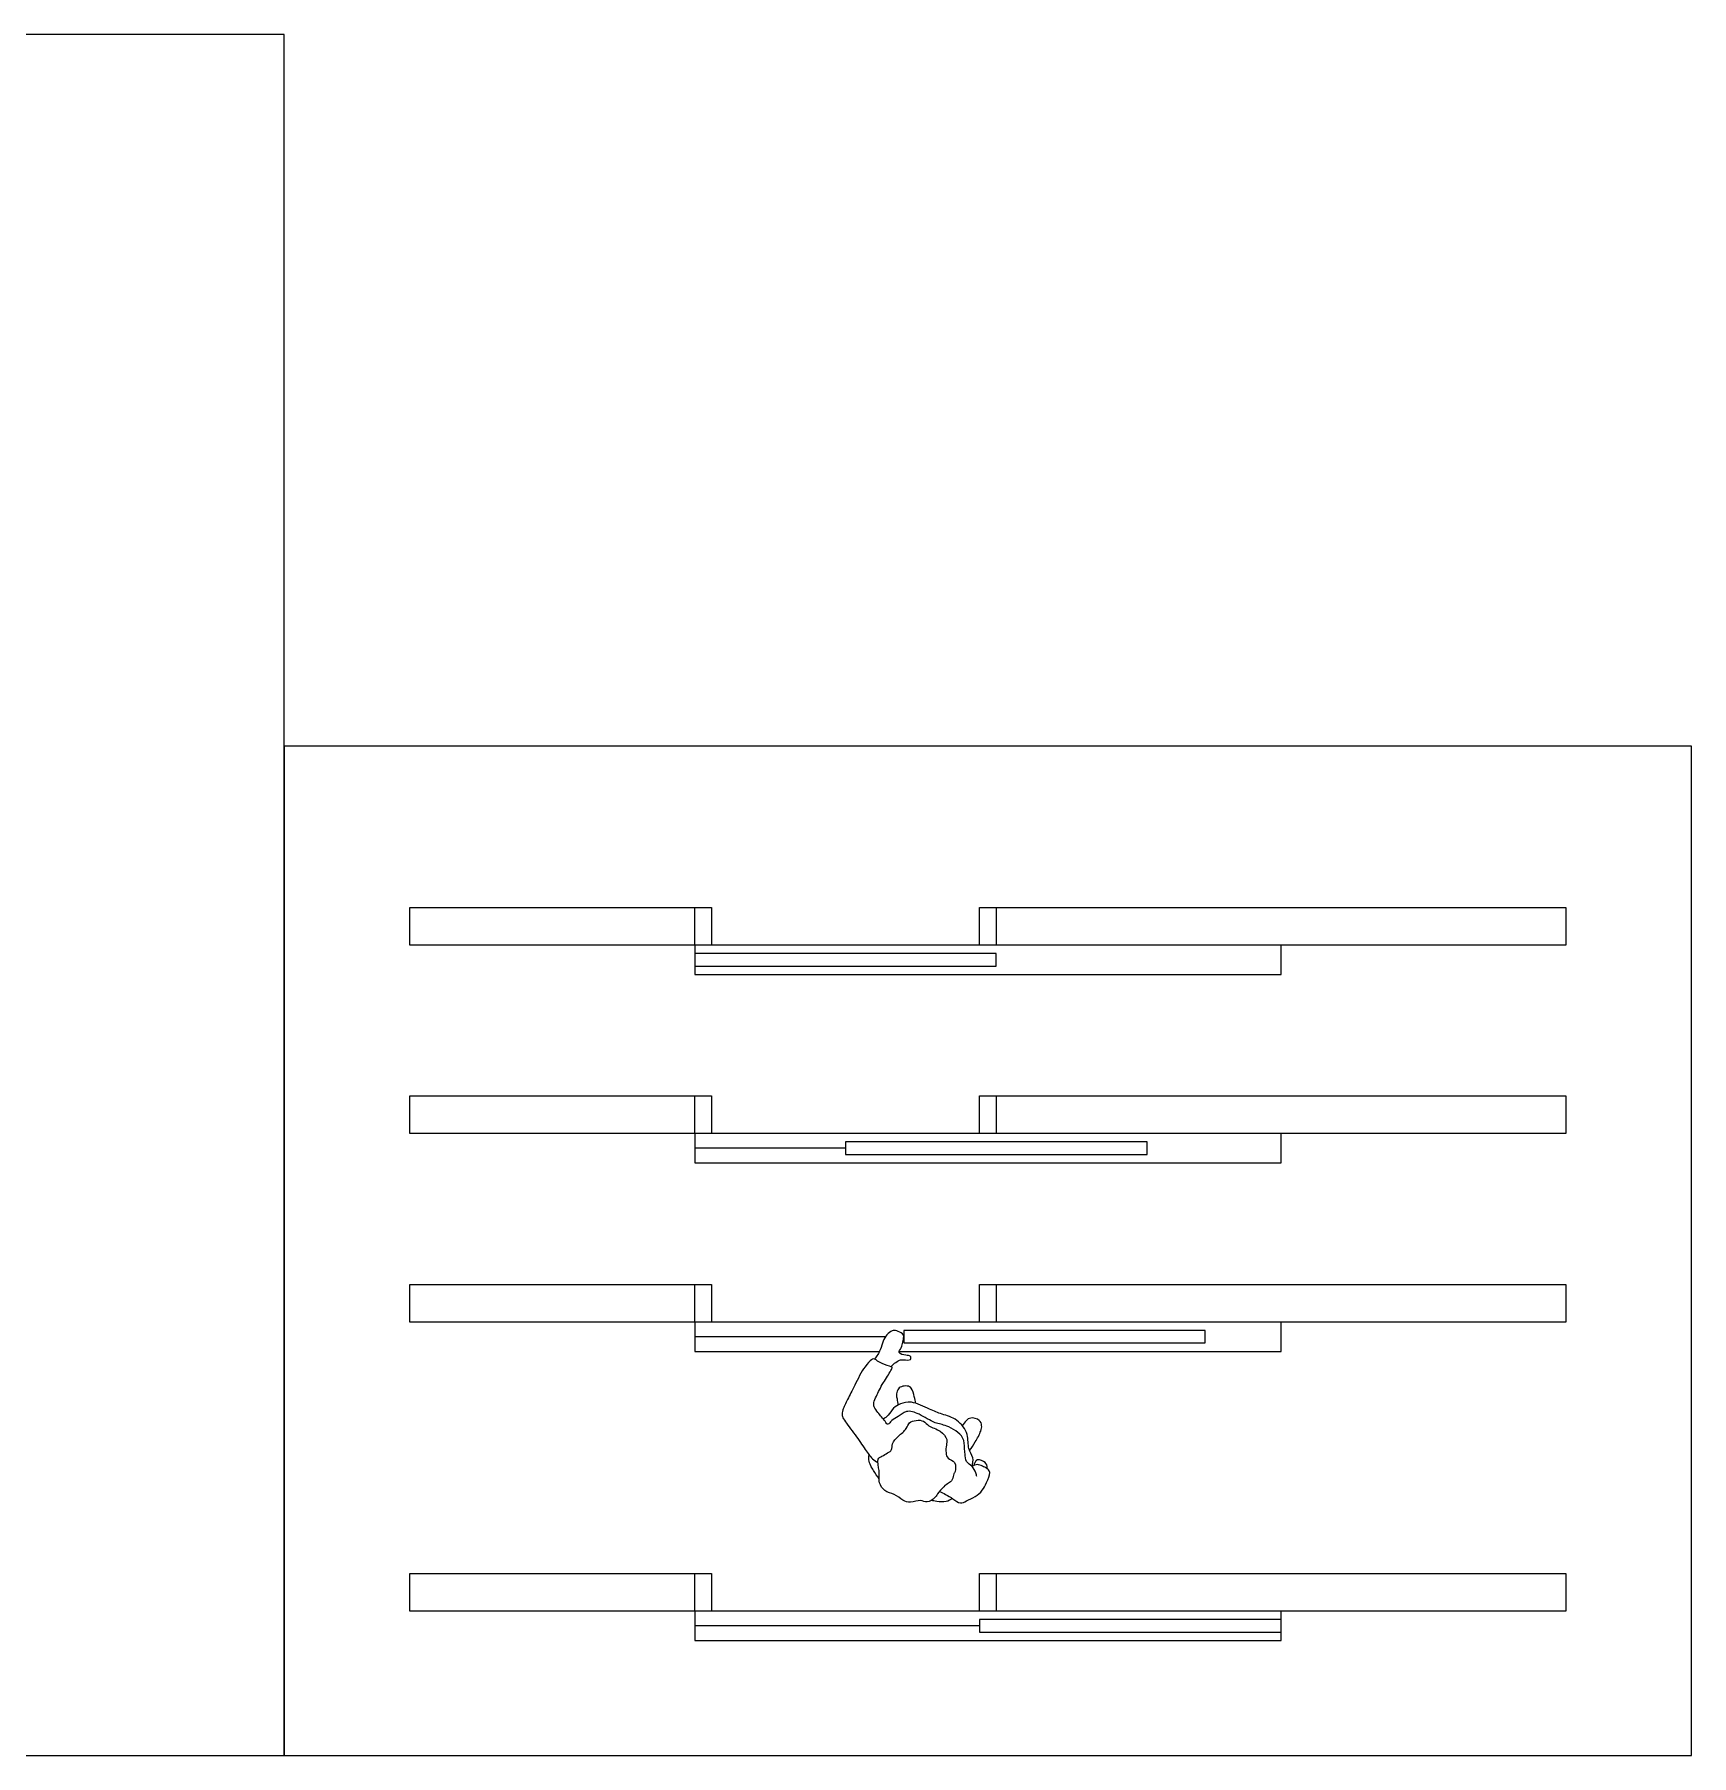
# Model space of a CAD drawing. Header units: millimetres. Extents: x 0.1 to 35.7, y -0.3 to 32.7.
# Drawn here: x 27.56 to 32.58, y 0.1 to 5.32 of the extents above; entities that cross this region are included whole.
import ezdxf

# ---------------------------------------------------------------- set-up
doc = ezdxf.new("R2010")
doc.units = ezdxf.units.MM
for name, color, linetype, true_color in [('AG-DASH', 7, 'Continuous', 0xccff66), ('AG-DIAGRAM', 7, 'Continuous', 0xfecc66), ('AG-DOORS', 7, 'Continuous', 0x66ccff), ('AG-PEOPLE', 7, 'Continuous', 0xfb0207), ('AG-WALLS', 7, 'Continuous', 0x6666ff), ('X-VPRT', 6, 'Continuous', 0xff00ff)]:
    doc.layers.add(name, color=color, linetype=linetype, true_color=true_color)

msp = doc.modelspace()

# ---------------------------------------------------------------- linework, layer by layer
at = {"layer": 'AG-DASH'}
for points in [[(29.5615, 2.5577), (29.5615, 2.4688), (31.3395, 2.4688), (31.3395, 2.5577)], [(29.5615, 1.9862), (29.5615, 1.8973), (31.3395, 1.8973), (31.3395, 1.9862)], [(29.5615, 0.5384), (29.5615, 0.4495), (31.3395, 0.4495), (31.3395, 0.5384)]]:
    msp.add_lwpolyline(points, close=True, dxfattribs=at)
msp.add_lwpolyline([(30.1817, 1.3258), (31.3395, 1.3258), (31.3395, 1.4147), (29.5615, 1.4147), (29.5615, 1.3258), (30.1217, 1.3258)], dxfattribs=at)
at = {"layer": 'AG-DIAGRAM'}
msp.add_line((30.1396, 1.3703), (29.5615, 1.3703), dxfattribs=at)
for points in [[(30.0187, 1.9418), (29.5615, 1.9418)], [(30.4251, 0.494), (29.5615, 0.494)]]:
    msp.add_lwpolyline(points, dxfattribs=at)
at = {"layer": 'AG-DOORS'}
for points in [[(29.5615, 2.5323), (29.5615, 2.4942), (30.4759, 2.4942), (30.4759, 2.5323)], [(30.0187, 1.9608), (30.0187, 1.9227), (30.9331, 1.9227), (30.9331, 1.9608)], [(30.1952, 1.3893), (30.1952, 1.3512), (31.1096, 1.3512), (31.1096, 1.3893)], [(30.4251, 0.513), (30.4251, 0.4749), (31.3395, 0.4749), (31.3395, 0.513)]]:
    msp.add_lwpolyline(points, close=True, dxfattribs=at)
at = {"layer": 'AG-PEOPLE'}
for points, knots in [([(30.1568, 1.2793), (30.159, 1.2818), (30.1655, 1.2883), (30.1786, 1.2986), (30.193, 1.3017), (30.2194, 1.2967), (30.2164, 1.3142), (30.2022, 1.3129), (30.1751, 1.3197), (30.1891, 1.3368), (30.1924, 1.3545), (30.1943, 1.3624), (30.1974, 1.3789), (30.172, 1.3894), (30.1594, 1.39), (30.1425, 1.3763), (30.1317, 1.3577), (30.1259, 1.3307), (30.1138, 1.3116), (30.1064, 1.3022)], [0.092494, 0.092494, 0.092494, 0.092494, 0.227651, 0.464849, 0.686706, 0.944658, 1.115715, 1.322541, 1.579281, 1.800177, 2.035322, 2.220311, 2.465353, 2.659441, 2.853963, 3.092323, 3.350578, 3.626177, 3.891452, 3.891452, 3.891452, 3.891452]), ([(30.417, 0.9461), (30.4162, 0.95), (30.4138, 0.9576), (30.4043, 0.979), (30.3823, 0.989), (30.3819, 1.0157), (30.378, 1.0328), (30.3816, 1.0691), (30.3248, 1.1038), (30.2901, 1.1055), (30.2433, 1.1369), (30.2031, 1.1495), (30.1789, 1.1267), (30.1585, 1.1191), (30.1474, 1.0997), (30.1379, 1.1158), (30.1167, 1.1397), (30.1048, 1.1565), (30.1033, 1.1716), (30.1141, 1.1937), (30.13, 1.2277), (30.1551, 1.2643), (30.1624, 1.2789), (30.1498, 1.2801), (30.122, 1.2915), (30.1038, 1.3054), (30.0966, 1.3001), (30.0739, 1.2789), (30.0466, 1.2225), (30.0258, 1.1816), (30.0095, 1.1495), (30.0074, 1.1311), (30.0149, 1.1152), (30.0497, 1.0722), (30.0769, 1.03), (30.0989, 0.9993), (30.1109, 0.9921), (30.1165, 0.9889)], [0, 0, 0, 0, 0.197049, 0.467566, 0.737699, 1.015436, 1.259224, 1.582254, 2.024992, 2.371322, 2.796046, 3.153497, 3.465071, 3.739154, 3.967343, 4.171258, 4.506139, 4.764805, 4.971091, 5.248207, 5.709345, 6.100884, 6.289167, 6.457885, 6.784056, 7.046062, 7.189918, 7.500888, 7.963833, 8.361908, 8.699644, 8.932534, 9.162909, 9.58574, 10.007097, 10.350573, 10.604033, 10.604033, 10.604033, 10.604033]), ([(30.2311, 1.1686), (30.2303, 1.1753), (30.2276, 1.1878), (30.2207, 1.2161), (30.2059, 1.2218), (30.1872, 1.2202), (30.1758, 1.2104), (30.1718, 1.1933), (30.1755, 1.1818), (30.1768, 1.1692), (30.1775, 1.163)], [0, 0, 0, 0, 0.25929, 0.557032, 0.771918, 1.013236, 1.229485, 1.459937, 1.660154, 1.908197, 1.908197, 1.908197, 1.908197]), ([(30.4024, 0.9767), (30.4048, 0.9853), (30.4082, 1.0047), (30.3882, 1.0306), (30.3933, 1.0757), (30.3595, 1.1213), (30.3104, 1.1353), (30.2743, 1.1491), (30.2196, 1.1774), (30.1857, 1.1673), (30.1627, 1.1561), (30.149, 1.1309), (30.1383, 1.124), (30.1331, 1.1206)], [0, 0, 0, 0, 0.296033, 0.60905, 0.98459, 1.400543, 1.800893, 2.166256, 2.606535, 2.936906, 3.221323, 3.519894, 3.767248, 3.767248, 3.767248, 3.767248]), ([(30.3164, 0.9155), (30.3217, 0.9204), (30.331, 0.9255), (30.344, 0.9354), (30.3465, 0.9551), (30.3526, 0.9606), (30.3546, 0.9933), (30.3272, 0.9996), (30.3223, 1.0183), (30.3238, 1.0418), (30.3292, 1.0596), (30.3078, 1.0875), (30.27, 1.0972), (30.2574, 1.1166), (30.2324, 1.1179), (30.2105, 1.1116), (30.2047, 1.0901), (30.1785, 1.069), (30.1581, 1.0479), (30.1616, 1.0259), (30.146, 1.018), (30.13, 1.0074), (30.1116, 1.0016), (30.1221, 0.9634), (30.1204, 0.9474), (30.12, 0.9265), (30.1358, 0.8996), (30.1676, 0.8948), (30.1915, 0.8729), (30.2157, 0.865), (30.2465, 0.878), (30.2656, 0.8643), (30.2906, 0.8813), (30.2972, 0.8931), (30.3098, 0.9095), (30.3164, 0.9155)], [0, 0, 0, 0, 0.243758, 0.469126, 0.711875, 0.878807, 1.174441, 1.45586, 1.687286, 1.95782, 2.190653, 2.505465, 2.853004, 3.109236, 3.378674, 3.633135, 3.883574, 4.208805, 4.512219, 4.75122, 4.981103, 5.235644, 5.457588, 5.794591, 6.034522, 6.28788, 6.592593, 6.910286, 7.231556, 7.513762, 7.830184, 8.088918, 8.379427, 8.600643, 8.908256, 8.908256, 8.908256, 8.908256]), ([(30.3949, 1.0254), (30.4012, 1.0337), (30.4123, 1.0501), (30.4298, 1.0835), (30.4328, 1.1011), (30.427, 1.1195), (30.3973, 1.1272), (30.3847, 1.1158), (30.3762, 1.1058), (30.3735, 1.0999)], [0, 0, 0, 0, 0.319715, 0.66763, 0.90647, 1.14114, 1.436866, 1.665247, 1.916713, 1.916713, 1.916713, 1.916713]), ([(30.1205, 0.9383), (30.115, 0.947), (30.1044, 0.9648), (30.0943, 0.978), (30.0888, 0.9974), (30.0895, 1.007), (30.0903, 1.0118)], [0, 0, 0, 0, 0.318973, 0.55567, 0.805324, 1.02326, 1.02326, 1.02326, 1.02326]), ([(30.4497, 0.9688), (30.4479, 0.9813), (30.4438, 0.9897), (30.4185, 1.0013), (30.4129, 0.9913), (30.4087, 0.985), (30.4076, 0.9814)], [0, 0, 0, 0, 0.245833, 0.584499, 0.79018, 1.021895, 1.021895, 1.021895, 1.021895]), ([(30.3037, 0.9013), (30.3099, 0.8984), (30.3224, 0.892), (30.3443, 0.8794), (30.3666, 0.8619), (30.386, 0.8732), (30.4122, 0.884), (30.4351, 0.904), (30.446, 0.9268), (30.4595, 0.9582), (30.4508, 0.969), (30.4374, 0.9766), (30.4226, 0.9823), (30.4136, 0.9836), (30.4024, 0.9767)], [0, 0, 0, 0, 0.274523, 0.583745, 0.889211, 1.156482, 1.481781, 1.80879, 2.122273, 2.462251, 2.666578, 2.902445, 3.146183, 3.355898, 3.355898, 3.355898, 3.355898]), ([(30.3416, 0.8804), (30.3366, 0.8759), (30.3251, 0.8669), (30.2953, 0.871), (30.284, 0.8725), (30.2781, 0.8737)], [0, 0, 0, 0, 0.2578445, 0.5630876, 0.8048245, 0.8048245, 0.8048245, 0.8048245])]:
    msp.add_open_spline(points, degree=3, knots=knots, dxfattribs=at)
at = {"layer": 'AG-WALLS'}
for points in [[(28.6979, 2.5577), (28.6979, 2.672), (29.6123, 2.672), (29.6123, 2.5577)], [(29.6123, 2.5577), (29.5615, 2.5577), (29.5615, 2.672), (29.6123, 2.672)], [(30.4251, 2.5577), (30.4251, 2.672), (32.2031, 2.672), (32.2031, 2.5577)], [(30.4759, 2.5577), (30.4251, 2.5577), (30.4251, 2.672), (30.4759, 2.672)], [(28.6979, 1.9862), (28.6979, 2.1005), (29.6123, 2.1005), (29.6123, 1.9862)], [(29.6123, 1.9862), (29.5615, 1.9862), (29.5615, 2.1005), (29.6123, 2.1005)], [(30.4759, 1.9862), (30.4251, 1.9862), (30.4251, 2.1005), (30.4759, 2.1005)], [(30.4251, 1.9862), (30.4251, 2.1005), (32.2031, 2.1005), (32.2031, 1.9862)], [(28.6979, 1.4147), (28.6979, 1.529), (29.6123, 1.529), (29.6123, 1.4147)], [(29.6123, 1.4147), (29.5615, 1.4147), (29.5615, 1.529), (29.6123, 1.529)], [(30.4251, 1.4147), (30.4251, 1.529), (32.2031, 1.529), (32.2031, 1.4147)], [(30.4759, 1.4147), (30.4251, 1.4147), (30.4251, 1.529), (30.4759, 1.529)], [(28.6979, 0.5384), (28.6979, 0.6527), (29.6123, 0.6527), (29.6123, 0.5384)], [(29.6123, 0.5384), (29.5615, 0.5384), (29.5615, 0.6527), (29.6123, 0.6527)], [(30.4759, 0.5384), (30.4251, 0.5384), (30.4251, 0.6527), (30.4759, 0.6527)], [(30.4251, 0.5384), (30.4251, 0.6527), (32.2031, 0.6527), (32.2031, 0.5384)]]:
    msp.add_lwpolyline(points, close=True, dxfattribs=at)
at = {"layer": 'X-VPRT'}
for points in [[(23.0985, 5.3187), (23.0985, 0.1003), (28.3169, 0.1003), (28.3169, 5.3187)], [(28.3169, 3.1607), (28.3169, 0.1003), (32.5841, 0.1003), (32.5841, 3.1607)]]:
    msp.add_lwpolyline(points, close=True, dxfattribs=at)

doc.saveas('drawing.dxf')
